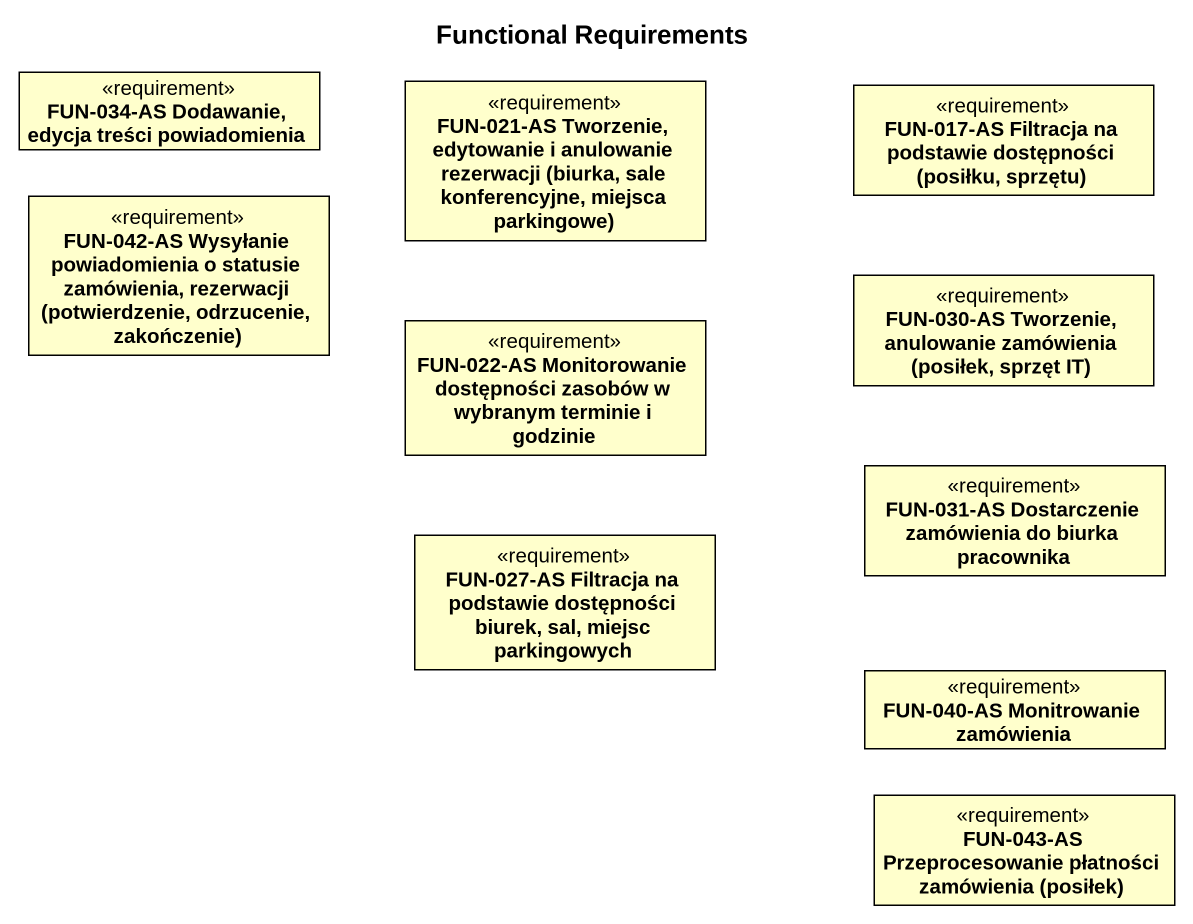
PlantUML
@startuml
title Functional Requirements
hide circle
hide empty members
class "FUN-034-AS Dodawanie, edycja treści powiadomienia" as FUN_034_AS_Dodawanie_edycja <<requirement>>
class "FUN-021-AS Tworzenie, edytowanie i anulowanie rezerwacji (biurka, sale konferencyjne, miejsca parkingowe)" as FUN_021_AS_Tworzenie <<requirement>>
class "FUN-017-AS Filtracja na podstawie dostępności (posiłku, sprzętu)" as FUN_017_AS_Filtracja_na <<requirement>>
class "FUN-042-AS Wysyłanie powiadomienia o statusie zamówienia, rezerwacji (potwierdzenie, odrzucenie, zakończenie)" as FUN_042_AS_Wysyłanie <<requirement>>
class "FUN-030-AS Tworzenie, anulowanie zamówienia (posiłek, sprzęt IT)" as FUN_030_AS_Tworzenie <<requirement>>
class "FUN-022-AS Monitorowanie dostępności zasobów w wybranym terminie i godzinie" as FUN_022_AS_Monitorowanie <<requirement>>
class "FUN-031-AS Dostarczenie zamówienia do biurka pracownika" as FUN_031_AS_Dostarczenie <<requirement>>
class "FUN-027-AS Filtracja na podstawie dostępności biurek, sal, miejsc parkingowych" as FUN_027_AS_Filtracja_na <<requirement>>
class "FUN-040-AS Monitrowanie zamówienia" as FUN_040_AS_Monitrowanie <<requirement>>
class "FUN-043-AS Przeprocesowanie płatności zamówienia (posiłek)" as FUN_043_AS_Przeprocesowanie <<requirement>>
@enduml
